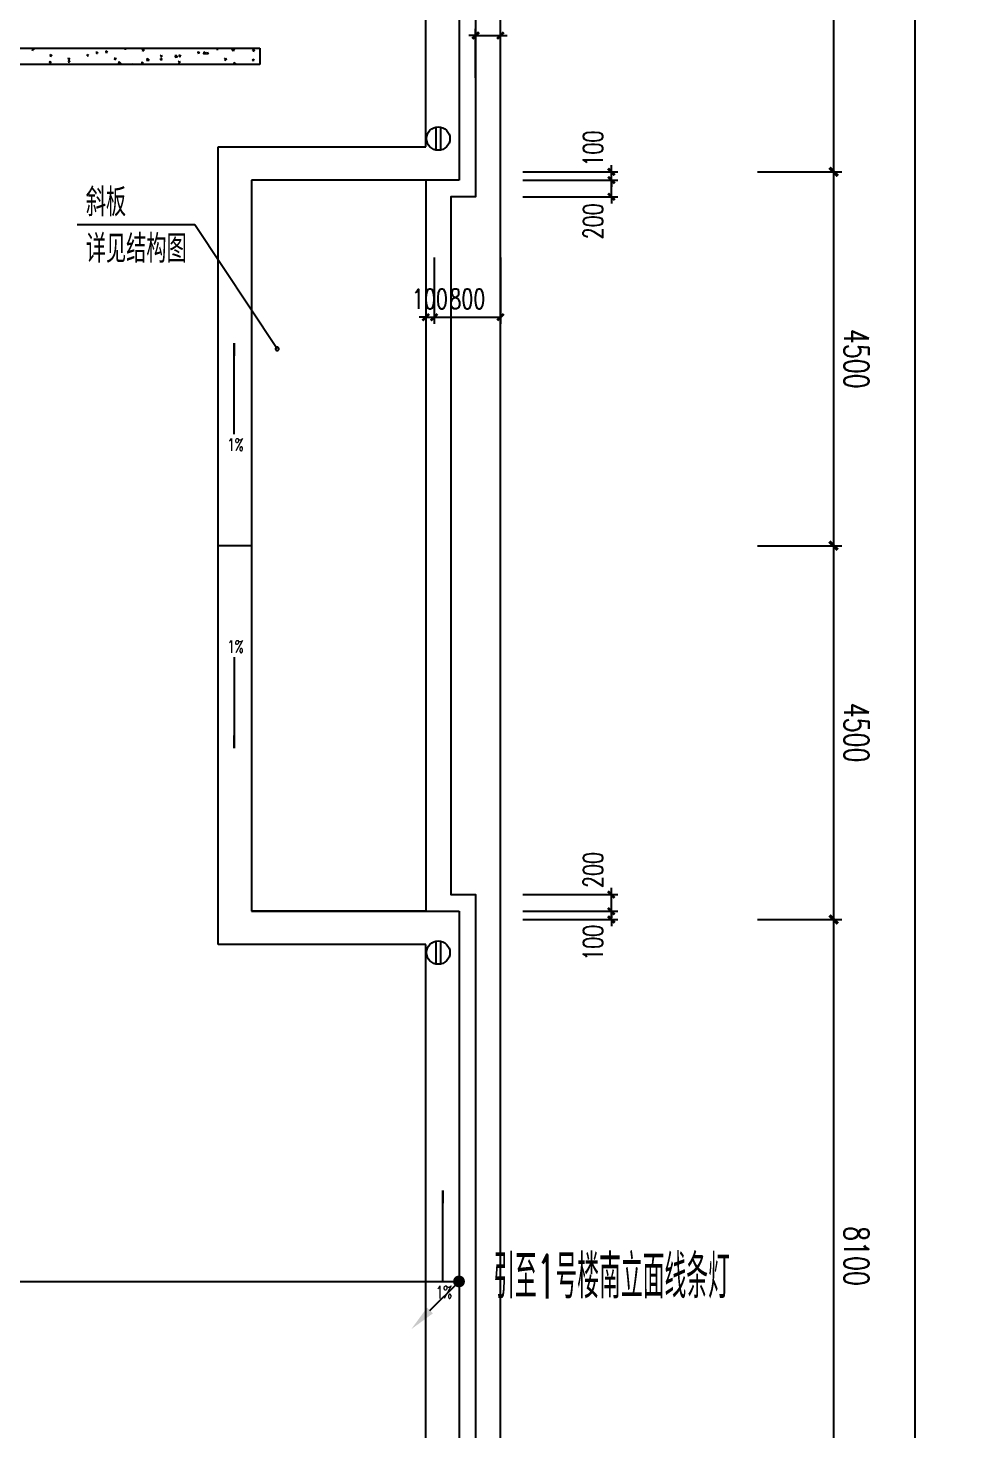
# Model space of a CAD drawing. Extents: x -474411 to 577939, y 0 to 1014176.
# Drawn here: x 366256 to 377406, y 768076 to 784950 of the extents above; entities that cross this region are included whole.
import ezdxf

# ---------------------------------------------------------------- set-up
doc = ezdxf.new("R2010")
doc.units = 0
doc.header["$LTSCALE"] = 1000
doc.header["$MEASUREMENT"] = 0
doc.layers.get('Defpoints').update_dxf_attribs({"color": 210})
doc.layers.add('.灯具', color=3, linetype='Continuous', lineweight=25)
for name, color, linetype in [('A-AXIS-D', 1, 'Continuous'), ('A-AXIS-DP', 126, 'Continuous'), ('A-AXIS-SYMB', 3, 'Continuous'), ('A-DRAIN', 142, 'Continuous'), ('A-HATCH-2', 251, 'Continuous'), ('A-LIN-V', 9, 'Continuous'), ('A-SFCE', 30, 'Continuous'), ('A-WINDOW', 140, 'Continuous'), ('AS-COLN', 6, 'Continuous'), ('AS-结构边线层', 200, 'Continuous'), ('DIM_SYMB', 3, 'Continuous'), ('LWIRE', 4, 'Continuous'), ('PUB_TEXT', 7, 'Continuous'), ('照明-灯具', 3, 'Continuous')]:
    doc.layers.add(name, color=color, linetype=linetype)
doc.styles.add('_TCH_DIM', font='SIMPLEX', dxfattribs={"bigfont": 'GBCBIG'})
doc.styles.add('_TCH_DIM_T3', font='SIMPLEX', dxfattribs={"width": 0.705882, "bigfont": 'GBCBIG'})
doc.styles.add('_TEL_DIM', font='SIMPLEX', dxfattribs={"width": 0.8, "height": 3.5, "bigfont": 'HZTXT'})
doc.styles.add('A-DIM_T3', font='SIMPLEX', dxfattribs={"width": 0.705882, "bigfont": 'GBCBIG'})
doc.styles.get("Standard").update_dxf_attribs({"font": 'gbenor.shx', "bigfont": 'gbcbig.shx'})
doc.dimstyles.new('_TCH_ARCH&&100', dxfattribs={"dimtxt": 297.5, "dimasz": 100, "dimexe": 100, "dimexo": 100, "dimgap": 126.25, "dimtad": 1, "dimdec": 0, "dimzin": 0, "dimdsep": 46, "dimtxsty": '_TCH_DIM_T3', "dimblk": 'ARCHTICK', "dimcen": 0.09, "dimclrt": 7, "dimazin": 2, "dimtfac": 1, "dimtdec": 0, "dimtix": 1, "dimtmove": 2, "dimatfit": 3, "dimfxl": 0, "dimtolj": 1, "dimtzin": 0, "dimarcsym": 0})
doc.dimstyles.new('A-DIM&&100', dxfattribs={"dimtxt": 297.5, "dimasz": 100, "dimexe": 100, "dimexo": 100, "dimgap": 126.25, "dimtad": 1, "dimdec": 0, "dimzin": 0, "dimdsep": 46, "dimtxsty": 'A-DIM_T3', "dimblk": 'ARCHTICK', "dimcen": 0.09, "dimclrt": 7, "dimazin": 2, "dimtfac": 1, "dimtdec": 0, "dimtix": 1, "dimtmove": 2, "dimatfit": 3, "dimfxl": 0, "dimtolj": 1, "dimtzin": 0, "dimarcsym": 0})

# ---------------------------------------------------------------- blocks, each defined once
blk = doc.blocks.new('43243')
at = {"layer": 'AS-结构边线层', "color": 8}
blk.add_lwpolyline([(371646, 818320), (371646, 782920), (371346, 782920), (371346, 774520), (371646, 774520), (371646, 741420), (359546, 741420), (359546, 741720), (359446, 741720), (359446, 741920), (357146, 741920), (357146, 741720), (356846, 741720), (356846, 741420), (356046, 741420), (356046, 741420), (356046, 832020)], dxfattribs=at)
blk = doc.blocks.new('_ArchTick')
at = {"color": 0, "linetype": 'ByBlock', "const_width": 0.4}
blk.add_lwpolyline([(-0.5, -0.5), (0.5, 0.5)], dxfattribs=at)
blk = doc.blocks.new('*D814')
at = {"layer": 'A-AXIS-D', "color": 0, "lineweight": -2}
for p, q in [((375040, 791320), (376056, 791320)), ((375956, 791320), (375956, 783220)), ((375040, 783220), (376056, 783220))]:
    blk.add_line(p, q, dxfattribs=at)
at = {"layer": 'Defpoints', "color": 0}
for p in [(374940, 791320), (374940, 783220), (375956, 783220)]:
    blk.add_point(p, dxfattribs=at)
at = {"layer": 'A-AXIS-D', "color": 0, "lineweight": -2, "xscale": 100, "yscale": 100, "zscale": 100}
for p, rotation in [((375956, 791320), 90), ((375956, 783220), 270)]:
    blk.add_blockref('_ArchTick', p, dxfattribs=dict(at, rotation=rotation))
at = {"layer": 'A-AXIS-D', "color": 7, "insert": (376231, 787270), "char_height": 297.5, "attachment_point": 5, "rotation": 270, "style": 'A-DIM_T3'}
blk.add_mtext('\\A1;8100', dxfattribs=at)
blk = doc.blocks.new('*D780')
at = {"layer": 'A-AXIS-D', "color": 0, "lineweight": -2}
for p, q in [((375040, 783220), (376056, 783220)), ((375956, 783220), (375956, 778720)), ((375040, 778720), (376056, 778720))]:
    blk.add_line(p, q, dxfattribs=at)
at = {"layer": 'Defpoints', "color": 0}
for p in [(374940, 783220), (374940, 778720), (375956, 778720)]:
    blk.add_point(p, dxfattribs=at)
at = {"layer": 'A-AXIS-D', "color": 0, "lineweight": -2, "xscale": 100, "yscale": 100, "zscale": 100}
for p, rotation in [((375956, 783220), 90), ((375956, 778720), 270)]:
    blk.add_blockref('_ArchTick', p, dxfattribs=dict(at, rotation=rotation))
at = {"layer": 'A-AXIS-D', "color": 7, "insert": (376231, 780970), "char_height": 297.5, "attachment_point": 5, "rotation": 270, "style": 'A-DIM_T3'}
blk.add_mtext('\\A1;4500', dxfattribs=at)
blk = doc.blocks.new('*D781')
at = {"layer": 'A-AXIS-D', "color": 0, "lineweight": -2}
for p, q in [((375040, 778720), (376056, 778720)), ((375956, 778720), (375956, 774220)), ((375040, 774220), (376056, 774220))]:
    blk.add_line(p, q, dxfattribs=at)
at = {"layer": 'Defpoints', "color": 0}
for p in [(374940, 778720), (374940, 774220), (375956, 774220)]:
    blk.add_point(p, dxfattribs=at)
at = {"layer": 'A-AXIS-D', "color": 0, "lineweight": -2, "xscale": 100, "yscale": 100, "zscale": 100}
for p, rotation in [((375956, 778720), 90), ((375956, 774220), 270)]:
    blk.add_blockref('_ArchTick', p, dxfattribs=dict(at, rotation=rotation))
at = {"layer": 'A-AXIS-D', "color": 7, "insert": (376231, 776470), "char_height": 297.5, "attachment_point": 5, "rotation": 270, "style": 'A-DIM_T3'}
blk.add_mtext('\\A1;4500', dxfattribs=at)
blk = doc.blocks.new('*D782')
at = {"layer": 'A-AXIS-D', "color": 0, "lineweight": -2}
for p, q in [((375040, 774220), (376056, 774220)), ((375956, 774220), (375956, 766120)), ((375040, 766120), (376056, 766120))]:
    blk.add_line(p, q, dxfattribs=at)
at = {"layer": 'Defpoints', "color": 0}
for p in [(374940, 774220), (374940, 766120), (375956, 766120)]:
    blk.add_point(p, dxfattribs=at)
at = {"layer": 'A-AXIS-D', "color": 0, "lineweight": -2, "xscale": 100, "yscale": 100, "zscale": 100}
for p, rotation in [((375956, 774220), 90), ((375956, 766120), 270)]:
    blk.add_blockref('_ArchTick', p, dxfattribs=dict(at, rotation=rotation))
at = {"layer": 'A-AXIS-D', "color": 7, "insert": (376231, 770170), "char_height": 297.5, "attachment_point": 5, "rotation": 270, "style": 'A-DIM_T3'}
blk.add_mtext('\\A1;8100', dxfattribs=at)
blk = doc.blocks.new('*D879')
at = {"layer": 'A-AXIS-D', "color": 0, "lineweight": -2}
for p, q in [((375140, 832520), (377035, 832520)), ((376935, 832520), (376935, 741120)), ((375140, 741120), (377035, 741120))]:
    blk.add_line(p, q, dxfattribs=at)
at = {"layer": 'Defpoints', "color": 0}
for p in [(375040, 832520), (375040, 741120), (376935, 741120)]:
    blk.add_point(p, dxfattribs=at)
at = {"layer": 'A-AXIS-D', "color": 0, "lineweight": -2, "xscale": 100, "yscale": 100, "zscale": 100}
for p, rotation in [((376935, 832520), 90), ((376935, 741120), 270)]:
    blk.add_blockref('_ArchTick', p, dxfattribs=dict(at, rotation=rotation))
at = {"layer": 'A-AXIS-D', "color": 7, "insert": (377210, 786820), "char_height": 297.5, "attachment_point": 5, "rotation": 270, "style": '_TCH_DIM_T3'}
blk.add_mtext('\\A1;91400', dxfattribs=at)
blk = doc.blocks.new('$TelecSys$00000080')
for p, q in [((-0.7, -0.7), (0, 0)), ((0.104, 0.104), (0.104, 0.104)), ((-0.104, -0.104), (-0.104, -0.104))]:
    blk.add_line(p, q)
at = {"const_width": 0.142}
blk.add_lwpolyline([(0.071, 0, 1), (-0.071, 0, 1)], format="xyb", close=True, dxfattribs=at)
blk.add_solid([(-0.63, -0.77), (-0.77, -0.63), (-1.15, -1.15)])
at = {"width": 0.8, "flags": 9}
blk.add_attdef('A', (0, 0), '', height=0.00002, rotation=180, dxfattribs=at)

msp = doc.modelspace()

# ---------------------------------------------------------------- linework, layer by layer
at = {"color": 8}
for p, q in [((371167.7, 783757.8, 0), (371167.7, 783482.2, 0)), ((371223.9, 783757.8, 0), (371223.9, 783482.2, 0)), ((371167.7, 773959.5, 0), (371167.7, 773683.9, 0)), ((371223.9, 773959.5, 0), (371223.9, 773683.9, 0))]:
    msp.add_line(p, q, dxfattribs=at)
for centre in [(371195.8, 783620, 0), (371195.8, 773821.7, 0)]:
    msp.add_circle(centre, 140.6, dxfattribs=at)
at = {"layer": 'A-AXIS-DP', "color": 8}
for p, q in [((371645.8, 784860), (371565.8, 784860)), ((371645.8, 784350), (371645.8, 784940)), ((371645.8, 784860), (371945.8, 784860)), ((371945.8, 784350), (371945.8, 784940)), ((371945.8, 784860), (372025.8, 784860)), ((372215.8, 783220), (373360, 783220)), ((373280, 783220), (373280, 783300)), ((373280, 783120), (373280, 783220)), ((373280, 783120), (373280, 783200)), ((372215.8, 783120), (373360, 783120)), ((372215.8, 783120), (373360, 783120)), ((373280, 783120), (373280, 783040)), ((373280, 782920), (373280, 783120)), ((372215.8, 782920), (373360, 782920)), ((373280, 782920), (373280, 782840)), ((371045.8, 782190), (371045.8, 781390)), ((371145.8, 782190), (371145.8, 781390)), ((371145.8, 782190), (371145.8, 781390)), ((371945.8, 782190), (371945.8, 781390)), ((371045.8, 781470), (370965.8, 781470)), ((371045.8, 781470), (371145.8, 781470)), ((371145.8, 781470), (371225.8, 781470)), ((371145.8, 781470), (371945.8, 781470)), ((373280, 774520), (373280, 774600)), ((372215.8, 774520), (373360, 774520)), ((373280, 774320), (373280, 774520)), ((373280, 774320), (373280, 774400)), ((372215.8, 774320), (373360, 774320)), ((372215.8, 774320), (373360, 774320)), ((372215.8, 774220), (373360, 774220)), ((373280, 774220), (373280, 774320)), ((373280, 774320), (373280, 774240)), ((373280, 774220), (373280, 774140))]:
    msp.add_line(p, q, dxfattribs=at)
at = {"layer": 'A-AXIS-SYMB', "color": 8}
for p, q in [((368740, 780061.6), (368740, 781156.6)), ((368740, 781156.6), (368740, 781006.6)), ((368740, 777378.4), (368740, 776283.4)), ((368740, 776283.4), (368740, 776433.4)), ((371250, 769861.6), (371250, 770956.6)), ((371250, 770956.6), (371250, 770806.6))]:
    msp.add_line(p, q, dxfattribs=at)
at = {"layer": 'A-DRAIN', "color": 8}
for p, q in [((371945.8, 741120), (371945.8, 832520)), ((371045.8, 783520), (371045.8, 817720)), ((368545.8, 773920), (368545.8, 783520)), ((368545.8, 783520), (371045.8, 783520)), ((368945.8, 778720), (368545.8, 778720)), ((371045.8, 773920), (368545.8, 773920)), ((371045.8, 741620), (371045.8, 773920))]:
    msp.add_line(p, q, dxfattribs=at)
at = {"layer": 'A-HATCH-2', "color": 8, "linetype": 'Continuous'}
for p, q in [((366312.6, 784705.7), (366302.5, 784690.8)), ((366302.9, 784690.9), (366321, 784684.9)), ((366309.3, 784710), (366308.9, 784705.6)), ((366309.2, 784705.7), (366328.1, 784709.2)), ((366312.6, 784705.7), (366320.7, 784684.7)), ((366326.5, 784710), (366327.7, 784709)), ((367086, 784665.8), (367076, 784650.9)), ((367086, 784665.8), (367094.1, 784644.8)), ((367194.3, 784674.8), (367192.7, 784656.9)), ((367193.1, 784657.1), (367211.9, 784660.5)), ((367194.3, 784674.8), (367211.5, 784660.4)), ((367419.4, 784710), (367418.4, 784698.5)), ((367418.7, 784698.7), (367437.5, 784702.2)), ((367427.6, 784710), (367437.2, 784702)), ((367641.9, 784698.9), (367631.8, 784683.9)), ((367632.2, 784684.1), (367650.3, 784678)), ((367641.9, 784698.9), (367650, 784677.9)), ((368303.7, 784667.8), (368302.2, 784649.8)), ((368302.5, 784650), (368321.3, 784653.5)), ((368303.7, 784667.8), (368321, 784653.3)), ((368374.6, 784665.9), (368370.5, 784639.2)), ((368374.6, 784665.9), (368398.9, 784642.5)), ((368415.3, 784659), (368405.3, 784644)), ((368415.3, 784659), (368423.4, 784637.9)), ((368529.4, 784709.4), (368527.8, 784691.5)), ((368528.2, 784691.6), (368547, 784695.1)), ((368529.4, 784709.4), (368546.6, 784694.9)), ((368716.5, 784705.7), (368712.3, 784679)), ((368712.7, 784679.2), (368741.2, 784682.5)), ((368716.5, 784705.7), (368740.8, 784682.3)), ((368971.2, 784692), (368961.1, 784677.1)), ((368961.5, 784677.3), (368979.6, 784671.2)), ((368971.2, 784692), (368979.3, 784671)), ((366517.3, 784549.9), (366515.7, 784532)), ((366516.1, 784532.2), (366534.9, 784535.7)), ((366517.3, 784549.9), (366534.5, 784535.5)), ((366530.1, 784632.7), (366520.1, 784617.8)), ((366520.4, 784617.9), (366538.6, 784611.9)), ((366530.1, 784632.7), (366538.2, 784611.7)), ((366747.7, 784559.7), (366737.6, 784544.8)), ((366738, 784545), (366756.1, 784538.9)), ((366743, 784591.6), (366741.4, 784573.6)), ((366741.7, 784573.8), (366760.5, 784577.3)), ((366743, 784591.6), (366760.2, 784577.1)), ((366747.7, 784559.7), (366755.8, 784538.7)), ((366968.6, 784633.2), (366967, 784615.3)), ((366967.4, 784615.4), (366986.2, 784618.9)), ((366968.6, 784633.2), (366985.8, 784618.7)), ((367076.3, 784651), (367094.4, 784644.9)), ((367303.6, 784592.8), (367293.5, 784577.9)), ((367293.9, 784578), (367312, 784572)), ((367303.6, 784592.8), (367311.6, 784571.8)), ((367348.9, 784546.6), (367344.8, 784519.9)), ((367345.1, 784520.1), (367373.6, 784523.4)), ((367348.9, 784546.6), (367373.3, 784523.2)), ((367521.1, 784519.8), (367514.5, 784510)), ((367521.1, 784519.8), (367524.9, 784510)), ((367626.8, 784542.9), (367625.2, 784525)), ((367625.5, 784525.1), (367644.3, 784528.6)), ((367626.8, 784542.9), (367644, 784528.4)), ((367690.8, 784586.3), (367686.7, 784559.7)), ((367687, 784559.8), (367715.5, 784563.2)), ((367690.8, 784586.3), (367715.2, 784563)), ((367859.4, 784625.9), (367849.4, 784610.9)), ((367849.7, 784611.1), (367867.9, 784605)), ((367852.4, 784584.5), (367850.8, 784566.6)), ((367851.2, 784566.8), (367870, 784570.2)), ((367852.4, 784584.5), (367869.7, 784570.1)), ((367859.4, 784625.9), (367867.5, 784604.9)), ((368032.7, 784626.1), (368028.6, 784599.4)), ((368028.9, 784599.6), (368057.4, 784602.9)), ((368032.7, 784626.1), (368057.1, 784602.8)), ((368077, 784552.9), (368066.9, 784538)), ((368067.3, 784538.1), (368085.4, 784532)), ((368078.1, 784626.1), (368076.5, 784608.2)), ((368076.9, 784608.4), (368095.7, 784611.8)), ((368077, 784552.9), (368085.1, 784531.9)), ((368078.1, 784626.1), (368095.3, 784611.7)), ((368370.8, 784639.4), (368399.3, 784642.7)), ((368405.6, 784644.2), (368423.7, 784638.1)), ((368632.9, 784586), (368622.8, 784571)), ((368623.1, 784571.2), (368641.3, 784565.1)), ((368632.9, 784586), (368640.9, 784565)), ((368736.2, 784535.8), (368734.7, 784517.9)), ((368735, 784518.1), (368753.8, 784521.5)), ((368736.2, 784535.8), (368753.5, 784521.4)), ((368850.4, 784513), (368848.4, 784510)), ((368850.4, 784513), (368851.5, 784510)), ((368961.9, 784577.5), (368960.3, 784559.5)), ((368960.7, 784559.7), (368979.5, 784563.2)), ((368961.9, 784577.5), (368979.1, 784563))]:
    msp.add_line(p, q, dxfattribs=at)
at = {"layer": 'A-LIN-V', "color": 8}
for p, q in [((371045.8, 783120), (368945.8, 783120)), ((368945.8, 783120), (368945.8, 774320)), ((371045.8, 774320), (368945.8, 774320))]:
    msp.add_line(p, q, dxfattribs=at)
at = {"layer": 'A-SFCE', "color": 8}
for p, q in [((371645.8, 818320), (371645.8, 782920)), ((371445.8, 818120), (371445.8, 783120)), ((371445.8, 818120), (371445.8, 783120)), ((371445.8, 783120), (368945.8, 783120)), ((368945.8, 783120), (368945.8, 774320)), ((371445.8, 783120), (371045.8, 783120)), ((371045.8, 783120), (371045.8, 774320)), ((371645.8, 782920), (371345.8, 782920)), ((371345.8, 782920), (371345.8, 774520)), ((371345.8, 774520), (371645.8, 774520)), ((371645.8, 774520), (371645.8, 741420)), ((368945.8, 774320), (371445.8, 774320)), ((371045.8, 774320), (371445.8, 774320)), ((371445.8, 774320), (371445.8, 741620)), ((371445.8, 774320), (371445.8, 741620))]:
    msp.add_line(p, q, dxfattribs=at)
at = {"layer": 'AS-COLN', "color": 8}
for p, q in [((363045.8, 784710), (369045.8, 784710)), ((369045.8, 784710), (369045.8, 784510)), ((369045.8, 784510), (363045.8, 784510))]:
    msp.add_line(p, q, dxfattribs=at)
at = {"layer": 'DIM_SYMB', "color": 8}
for p, q in [((368266.5, 782580), (366846.5, 782580)), ((369256.5, 781090), (368266.5, 782580))]:
    msp.add_line(p, q, dxfattribs=at)
for start, end in [(303.60124, 123.60124), (123.60124, 303.60124)]:
    msp.add_arc((369256.5, 781090), 20, start, end, dxfattribs=at)
at = {"layer": '照明-灯具', "color": 6, "ltscale": 500}
msp.add_line((360623.4, 769863.8), (371445.8, 769863.8), dxfattribs=at)

# ---------------------------------------------------------------- block references
at = {"layer": 'A-AXIS-DP', "color": 8, "xscale": 80, "yscale": 80, "zscale": 80}
for p in [(371645.8, 784860), (371045.8, 781470), (371945.8, 781470)]:
    msp.add_blockref('_ArchTick', p, dxfattribs=at)
for p, rotation in [((371945.8, 784860), 180), ((373280, 783220), 270), ((373280, 783120), 90), ((373280, 783120), 270), ((373280, 782920), 90), ((371145.8, 781470), 180), ((371145.8, 781470), 180), ((373280, 774520), 270), ((373280, 774320), 270), ((373280, 774320), 90), ((373280, 774220), 90)]:
    msp.add_blockref('_ArchTick', p, dxfattribs=dict(at, rotation=rotation))
at = {"layer": 'A-WINDOW', "color": 8}
msp.add_blockref('43243', (0, 0), dxfattribs=at)
at = {"layer": 'LWIRE', "color": 6, "ltscale": 500, "xscale": 500, "yscale": 500, "zscale": 500}
msp.add_blockref('$TelecSys$00000080', (371445.8, 769863.8), dxfattribs=at)

# ---------------------------------------------------------------- texts
at = {"layer": '.灯具', "color": 7, "linetype": 'ByBlock', "style": '_TEL_DIM', "width": 0.5}
msp.add_text('引至1号楼南立面线条灯', height=525, rotation=0.00525, dxfattribs=at).set_placement((371857.2, 769659.6))
at = {"layer": 'A-AXIS-DP', "color": 8, "char_height": 238, "attachment_point": 5, "rotation": 90, "style": '_TCH_DIM_T3'}
for s, insert in [('\\A1;100', (373060, 783500)), ('\\A1;200', (373060, 782624)), ('\\A1;200', (373060, 774816)), ('\\A1;100', (373060, 773940))]:
    msp.add_mtext(s, dxfattribs=dict(at, insert=insert))
at = {"layer": 'A-AXIS-DP', "color": 8, "char_height": 238, "attachment_point": 5, "style": '_TCH_DIM_T3'}
for s, insert in [('\\A1;100', (371095.8, 781690)), ('\\A1;800', (371545.8, 781690))]:
    msp.add_mtext(s, dxfattribs=dict(at, insert=insert))
at = {"layer": 'PUB_TEXT', "color": 8, "style": '_TCH_DIM'}
for s, p in [('斜板', (366951.5, 782685)), ('详见结构图', (366951.5, 782125))]:
    msp.add_text(s, height=337.59, dxfattribs=at).set_placement(p)
at = {"layer": 'PUB_TEXT', "color": 8, "style": '_TCH_DIM', "width": 0.705882}
for p in [(368655, 779860.4), (368655, 777430.9), (371165, 769660.4)]:
    msp.add_text('1%%%', height=148.75, dxfattribs=at).set_placement(p)

# ---------------------------------------------------------------- dimensions: what is measured, and where the dimension line sits
at = {"layer": 'A-AXIS-D', "color": 8}
for base, p1, p2, dimstyle, picture, middle in [((376935.5, 741120), (375040, 832520), (375040, 741120), '_TCH_ARCH&&100', '*D879', (377210.5, 786820)), ((375955.8, 783220), (374940, 791320), (374940, 783220), 'A-DIM&&100', '*D814', (376230.8, 787270)), ((375955.8, 778720), (374940, 783220), (374940, 778720), 'A-DIM&&100', '*D780', (376230.8, 780970)), ((375955.8, 774220), (374940, 778720), (374940, 774220), 'A-DIM&&100', '*D781', (376230.8, 776470)), ((375955.8, 766120), (374940, 774220), (374940, 766120), 'A-DIM&&100', '*D782', (376230.8, 770170))]:
    dim = msp.add_linear_dim(base=base, p1=p1, p2=p2, angle=270, dimstyle=dimstyle, override={"dimgap": 0}, dxfattribs=at)
    dim.commit()
    dim.dimension.update_dxf_attribs({"geometry": picture, "text_midpoint": middle, "dimtype": 161, "text_rotation": 270})

doc.saveas('drawing.dxf')
